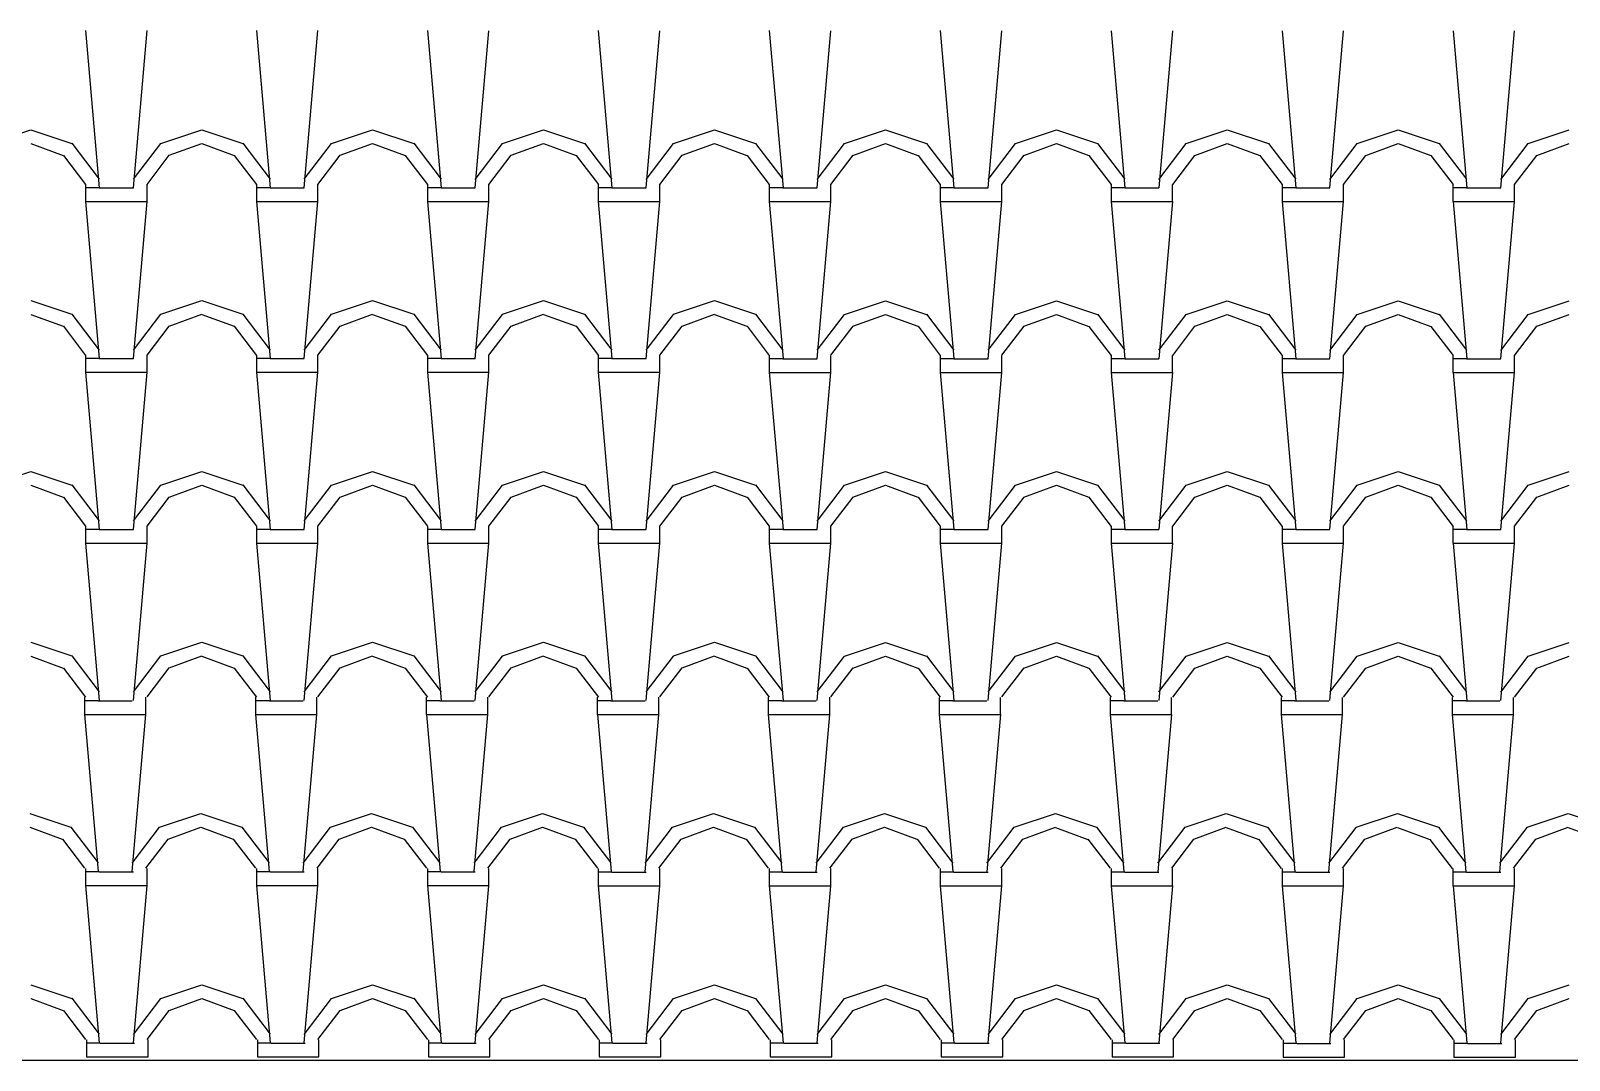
# Model space of a CAD drawing. Extents: x 32549 to 39694, y 7645 to 11950.
# Drawn here: x 33328.4 to 33463.4, y 11452.1 to 11542.5 of the extents above; entities that cross this region are included whole.
import ezdxf

# ---------------------------------------------------------------- set-up
doc = ezdxf.new("R2010")
doc.units = 0
doc.header["$LTSCALE"] = 80
doc.header["$MEASUREMENT"] = 0
doc.layers.add('ROOF', color=11, linetype='CONTINUOUS')
doc.layers.add('TEXT', color=3, linetype='CONTINUOUS')

msp = doc.modelspace()

# ---------------------------------------------------------------- linework, layer by layer
at = {"layer": 'ROOF'}
for p, q in [((33333.16, 11542.49), (33334.36, 11528.69)), ((33337.36, 11528.69), (33338.56, 11542.49)), ((33348.16, 11542.49), (33349.36, 11528.69)), ((33352.36, 11528.69), (33353.56, 11542.49)), ((33363.16, 11542.49), (33364.36, 11528.69)), ((33367.36, 11528.68), (33368.56, 11542.48)), ((33378.16, 11542.49), (33379.36, 11528.69)), ((33382.36, 11528.68), (33383.56, 11542.48)), ((33393.17, 11542.49), (33394.37, 11528.69)), ((33397.36, 11528.68), (33398.56, 11542.48)), ((33408.17, 11542.49), (33409.37, 11528.69)), ((33412.37, 11528.68), (33413.57, 11542.48)), ((33423.17, 11542.48), (33424.37, 11528.68)), ((33427.37, 11528.68), (33428.57, 11542.48)), ((33438.17, 11542.48), (33439.37, 11528.68)), ((33442.37, 11528.68), (33443.57, 11542.48)), ((33453.17, 11542.48), (33454.37, 11528.68)), ((33457.37, 11528.67), (33458.57, 11542.47)), ((33324.76, 11532.59), (33328.36, 11533.79)), ((33328.36, 11533.79), (33331.96, 11532.59)), ((33339.76, 11532.59), (33343.36, 11533.79)), ((33343.36, 11533.79), (33346.96, 11532.59)), ((33354.76, 11532.59), (33358.36, 11533.79)), ((33358.36, 11533.79), (33361.96, 11532.59)), ((33369.76, 11532.59), (33373.36, 11533.79)), ((33373.36, 11533.79), (33376.96, 11532.59)), ((33384.76, 11532.59), (33388.36, 11533.79)), ((33388.36, 11533.79), (33391.96, 11532.59)), ((33399.76, 11532.58), (33403.36, 11533.78)), ((33403.36, 11533.78), (33406.96, 11532.58)), ((33414.76, 11532.58), (33418.36, 11533.78)), ((33418.36, 11533.78), (33421.96, 11532.58)), ((33429.76, 11532.58), (33433.36, 11533.78)), ((33433.36, 11533.78), (33436.96, 11532.58)), ((33444.76, 11532.58), (33448.36, 11533.78)), ((33448.36, 11533.78), (33451.96, 11532.58)), ((33459.76, 11532.58), (33463.36, 11533.78)), ((33328.36, 11532.58), (33331.21, 11531.53)), ((33331.96, 11532.6), (33334.36, 11529.45)), ((33337.36, 11529.44), (33339.76, 11532.59)), ((33340.51, 11531.54), (33343.36, 11532.59)), ((33343.36, 11532.58), (33346.21, 11531.53)), ((33346.96, 11532.6), (33349.36, 11529.45)), ((33352.36, 11529.44), (33354.76, 11532.59)), ((33355.51, 11531.54), (33358.36, 11532.59)), ((33358.36, 11532.58), (33361.21, 11531.53)), ((33361.96, 11532.6), (33364.36, 11529.45)), ((33367.36, 11529.43), (33369.76, 11532.58)), ((33370.51, 11531.54), (33373.36, 11532.59)), ((33373.36, 11532.58), (33376.21, 11531.53)), ((33376.96, 11532.6), (33379.36, 11529.45)), ((33382.36, 11529.43), (33384.76, 11532.58)), ((33385.51, 11531.54), (33388.36, 11532.59)), ((33388.36, 11532.58), (33391.21, 11531.53)), ((33391.96, 11532.59), (33394.36, 11529.44)), ((33397.36, 11529.43), (33399.76, 11532.58)), ((33400.51, 11531.53), (33403.36, 11532.58)), ((33403.36, 11532.58), (33406.21, 11531.53)), ((33406.96, 11532.59), (33409.36, 11529.44)), ((33412.36, 11529.43), (33414.76, 11532.58)), ((33415.51, 11531.53), (33418.36, 11532.58)), ((33418.36, 11532.57), (33421.21, 11531.52)), ((33421.96, 11532.59), (33424.36, 11529.44)), ((33427.36, 11529.43), (33429.76, 11532.58)), ((33430.51, 11531.53), (33433.36, 11532.58)), ((33433.36, 11532.57), (33436.21, 11531.52)), ((33436.96, 11532.59), (33439.36, 11529.44)), ((33442.36, 11529.42), (33444.76, 11532.57)), ((33445.51, 11531.53), (33448.36, 11532.58)), ((33448.36, 11532.57), (33451.21, 11531.52)), ((33451.96, 11532.59), (33454.36, 11529.44)), ((33457.36, 11529.42), (33459.76, 11532.57)), ((33460.51, 11531.53), (33463.36, 11532.58)), ((33331.22, 11531.53), (33333.17, 11528.98)), ((33338.56, 11528.99), (33340.51, 11531.54)), ((33346.22, 11531.53), (33348.17, 11528.98)), ((33353.56, 11528.99), (33355.51, 11531.54)), ((33361.22, 11531.53), (33363.17, 11528.98)), ((33368.56, 11528.99), (33370.51, 11531.54)), ((33376.22, 11531.53), (33378.17, 11528.98)), ((33383.56, 11528.99), (33385.51, 11531.54)), ((33391.22, 11531.53), (33393.17, 11528.98)), ((33398.57, 11528.99), (33400.52, 11531.54)), ((33406.22, 11531.53), (33408.17, 11528.98)), ((33413.57, 11528.99), (33415.52, 11531.54)), ((33421.22, 11531.52), (33423.17, 11528.97)), ((33428.57, 11528.98), (33430.52, 11531.53)), ((33436.22, 11531.52), (33438.17, 11528.97)), ((33443.57, 11528.98), (33445.52, 11531.53)), ((33451.22, 11531.52), (33453.17, 11528.97)), ((33458.57, 11528.98), (33460.52, 11531.53)), ((33333.16, 11528.99), (33333.16, 11527.49)), ((33334.36, 11528.69), (33333.16, 11528.69)), ((33334.36, 11528.69), (33337.36, 11528.69)), ((33338.56, 11527.49), (33338.56, 11528.99)), ((33348.16, 11528.99), (33348.16, 11527.49)), ((33349.36, 11528.69), (33348.16, 11528.69)), ((33349.36, 11528.69), (33352.36, 11528.69)), ((33353.56, 11527.49), (33353.56, 11528.99)), ((33363.16, 11528.99), (33363.16, 11527.49)), ((33364.36, 11528.69), (33363.16, 11528.69)), ((33364.36, 11528.69), (33367.36, 11528.69)), ((33368.56, 11527.49), (33368.56, 11528.99)), ((33378.16, 11528.99), (33378.16, 11527.49)), ((33379.36, 11528.69), (33378.16, 11528.69)), ((33379.36, 11528.69), (33382.36, 11528.69)), ((33383.56, 11527.49), (33383.56, 11528.99)), ((33393.16, 11528.98), (33393.16, 11527.48)), ((33394.36, 11528.68), (33393.16, 11528.68)), ((33394.36, 11528.68), (33397.36, 11528.68)), ((33398.56, 11527.48), (33398.56, 11528.98)), ((33408.16, 11528.98), (33408.16, 11527.48)), ((33409.36, 11528.68), (33408.16, 11528.68)), ((33409.36, 11528.68), (33412.36, 11528.68)), ((33413.56, 11527.48), (33413.56, 11528.98)), ((33423.16, 11528.98), (33423.16, 11527.48)), ((33424.36, 11528.68), (33423.16, 11528.68)), ((33424.36, 11528.68), (33427.36, 11528.68)), ((33428.56, 11527.48), (33428.56, 11528.98)), ((33438.16, 11528.98), (33438.16, 11527.48)), ((33439.36, 11528.68), (33438.16, 11528.68)), ((33439.36, 11528.68), (33442.36, 11528.68)), ((33443.56, 11527.48), (33443.56, 11528.98)), ((33453.16, 11528.98), (33453.16, 11527.48)), ((33454.36, 11528.68), (33453.16, 11528.68)), ((33454.36, 11528.68), (33457.36, 11528.68)), ((33458.56, 11527.48), (33458.56, 11528.98)), ((33333.16, 11527.49), (33334.36, 11527.49)), ((33333.16, 11527.49), (33334.36, 11513.69)), ((33334.36, 11527.49), (33338.56, 11527.49)), ((33337.36, 11513.69), (33338.56, 11527.49)), ((33348.16, 11527.49), (33349.36, 11527.49)), ((33348.16, 11527.49), (33349.36, 11513.69)), ((33349.36, 11527.49), (33353.56, 11527.49)), ((33352.36, 11513.69), (33353.56, 11527.49)), ((33363.16, 11527.49), (33364.36, 11527.49)), ((33363.16, 11527.49), (33364.36, 11513.69)), ((33364.36, 11527.49), (33368.56, 11527.49)), ((33367.36, 11513.68), (33368.56, 11527.48)), ((33378.16, 11527.49), (33379.36, 11513.69)), ((33378.16, 11527.49), (33379.36, 11527.49)), ((33379.36, 11527.49), (33383.56, 11527.49)), ((33382.36, 11513.68), (33383.56, 11527.48)), ((33393.16, 11527.48), (33394.36, 11527.48)), ((33393.17, 11527.49), (33394.37, 11513.69)), ((33394.36, 11527.48), (33398.56, 11527.48)), ((33397.36, 11513.68), (33398.56, 11527.48)), ((33408.16, 11527.48), (33409.36, 11527.48)), ((33408.17, 11527.49), (33409.37, 11513.69)), ((33409.36, 11527.48), (33413.56, 11527.48)), ((33412.37, 11513.68), (33413.57, 11527.48)), ((33423.16, 11527.48), (33424.36, 11527.48)), ((33423.17, 11527.48), (33424.37, 11513.68)), ((33424.36, 11527.48), (33428.56, 11527.48)), ((33427.37, 11513.68), (33428.57, 11527.48)), ((33438.16, 11527.48), (33439.36, 11527.48)), ((33438.17, 11527.48), (33439.37, 11513.68)), ((33439.36, 11527.48), (33443.56, 11527.48)), ((33442.37, 11513.68), (33443.57, 11527.48)), ((33453.16, 11527.48), (33454.36, 11527.48)), ((33453.17, 11527.48), (33454.37, 11513.68)), ((33454.36, 11527.48), (33458.56, 11527.48)), ((33457.37, 11513.67), (33458.57, 11527.47)), ((33328.36, 11518.79), (33331.96, 11517.59)), ((33339.76, 11517.59), (33343.36, 11518.79)), ((33343.36, 11518.79), (33346.96, 11517.59)), ((33354.76, 11517.59), (33358.36, 11518.79)), ((33358.36, 11518.79), (33361.96, 11517.59)), ((33369.76, 11517.59), (33373.36, 11518.79)), ((33373.36, 11518.79), (33376.96, 11517.59)), ((33384.76, 11517.59), (33388.36, 11518.79)), ((33388.36, 11518.79), (33391.96, 11517.59)), ((33399.76, 11517.58), (33403.36, 11518.78)), ((33403.36, 11518.78), (33406.96, 11517.58)), ((33414.76, 11517.58), (33418.36, 11518.78)), ((33418.36, 11518.78), (33421.96, 11517.58)), ((33429.76, 11517.58), (33433.36, 11518.78)), ((33433.36, 11518.78), (33436.96, 11517.58)), ((33444.76, 11517.58), (33448.36, 11518.78)), ((33448.36, 11518.78), (33451.96, 11517.58)), ((33459.76, 11517.58), (33463.36, 11518.78)), ((33328.36, 11517.58), (33331.21, 11516.53)), ((33331.96, 11517.6), (33334.36, 11514.45)), ((33337.36, 11514.44), (33339.76, 11517.59)), ((33340.51, 11516.54), (33343.36, 11517.59)), ((33343.36, 11517.58), (33346.21, 11516.53)), ((33346.96, 11517.6), (33349.36, 11514.45)), ((33352.36, 11514.44), (33354.76, 11517.59)), ((33355.51, 11516.54), (33358.36, 11517.59)), ((33358.36, 11517.58), (33361.21, 11516.53)), ((33361.96, 11517.6), (33364.36, 11514.45)), ((33367.36, 11514.43), (33369.76, 11517.58)), ((33370.51, 11516.54), (33373.36, 11517.59)), ((33373.36, 11517.58), (33376.21, 11516.53)), ((33376.96, 11517.6), (33379.36, 11514.45)), ((33382.36, 11514.43), (33384.76, 11517.58)), ((33385.51, 11516.54), (33388.36, 11517.59)), ((33388.36, 11517.58), (33391.21, 11516.53)), ((33391.96, 11517.59), (33394.36, 11514.44)), ((33397.36, 11514.43), (33399.76, 11517.58)), ((33400.51, 11516.53), (33403.36, 11517.58)), ((33403.36, 11517.58), (33406.21, 11516.53)), ((33406.96, 11517.59), (33409.36, 11514.44)), ((33412.36, 11514.43), (33414.76, 11517.58)), ((33415.51, 11516.53), (33418.36, 11517.58)), ((33418.36, 11517.57), (33421.21, 11516.52)), ((33421.96, 11517.59), (33424.36, 11514.44)), ((33427.36, 11514.43), (33429.76, 11517.58)), ((33430.51, 11516.53), (33433.36, 11517.58)), ((33433.36, 11517.57), (33436.21, 11516.52)), ((33436.96, 11517.59), (33439.36, 11514.44)), ((33442.36, 11514.42), (33444.76, 11517.57)), ((33445.51, 11516.53), (33448.36, 11517.58)), ((33448.36, 11517.57), (33451.21, 11516.52)), ((33451.96, 11517.59), (33454.36, 11514.44)), ((33457.36, 11514.42), (33459.76, 11517.57)), ((33460.51, 11516.53), (33463.36, 11517.58)), ((33331.22, 11516.53), (33333.17, 11513.98)), ((33338.56, 11513.99), (33340.51, 11516.54)), ((33346.22, 11516.53), (33348.17, 11513.98)), ((33353.56, 11513.99), (33355.51, 11516.54)), ((33361.22, 11516.53), (33363.17, 11513.98)), ((33368.56, 11513.99), (33370.51, 11516.54)), ((33376.22, 11516.53), (33378.17, 11513.98)), ((33383.56, 11513.99), (33385.51, 11516.54)), ((33391.22, 11516.53), (33393.17, 11513.98)), ((33398.57, 11513.99), (33400.52, 11516.54)), ((33406.22, 11516.53), (33408.17, 11513.98)), ((33413.57, 11513.99), (33415.52, 11516.54)), ((33421.22, 11516.52), (33423.17, 11513.97)), ((33428.57, 11513.98), (33430.52, 11516.53)), ((33436.22, 11516.52), (33438.17, 11513.97)), ((33443.57, 11513.98), (33445.52, 11516.53)), ((33451.22, 11516.52), (33453.17, 11513.97)), ((33458.57, 11513.98), (33460.52, 11516.53)), ((33333.16, 11513.99), (33333.16, 11512.49)), ((33334.36, 11513.69), (33333.16, 11513.69)), ((33334.36, 11513.69), (33337.36, 11513.69)), ((33338.56, 11512.49), (33338.56, 11513.99)), ((33348.16, 11513.99), (33348.16, 11512.49)), ((33349.36, 11513.69), (33348.16, 11513.69)), ((33349.36, 11513.69), (33352.36, 11513.69)), ((33353.56, 11512.49), (33353.56, 11513.99)), ((33363.16, 11513.99), (33363.16, 11512.49)), ((33364.36, 11513.69), (33363.16, 11513.69)), ((33364.36, 11513.69), (33367.36, 11513.69)), ((33368.56, 11512.49), (33368.56, 11513.99)), ((33378.16, 11513.99), (33378.16, 11512.49)), ((33379.36, 11513.69), (33378.16, 11513.69)), ((33379.36, 11513.69), (33382.36, 11513.69)), ((33383.56, 11512.49), (33383.56, 11513.99)), ((33393.16, 11513.98), (33393.16, 11512.48)), ((33394.36, 11513.68), (33393.16, 11513.68)), ((33394.36, 11513.68), (33397.36, 11513.68)), ((33398.56, 11512.48), (33398.56, 11513.98)), ((33408.16, 11513.98), (33408.16, 11512.48)), ((33409.36, 11513.68), (33408.16, 11513.68)), ((33409.36, 11513.68), (33412.36, 11513.68)), ((33413.56, 11512.48), (33413.56, 11513.98)), ((33423.16, 11513.98), (33423.16, 11512.48)), ((33424.36, 11513.68), (33423.16, 11513.68)), ((33424.36, 11513.68), (33427.36, 11513.68)), ((33428.56, 11512.48), (33428.56, 11513.98)), ((33438.16, 11513.98), (33438.16, 11512.48)), ((33439.36, 11513.68), (33438.16, 11513.68)), ((33439.36, 11513.68), (33442.36, 11513.68)), ((33443.56, 11512.48), (33443.56, 11513.98)), ((33453.16, 11513.98), (33453.16, 11512.48)), ((33454.36, 11513.68), (33453.16, 11513.68)), ((33454.36, 11513.68), (33457.36, 11513.68)), ((33458.56, 11512.48), (33458.56, 11513.98)), ((33333.16, 11512.49), (33334.36, 11512.49)), ((33333.16, 11512.49), (33334.36, 11498.69)), ((33334.36, 11512.49), (33338.56, 11512.49)), ((33337.36, 11498.69), (33338.56, 11512.49)), ((33348.16, 11512.49), (33349.36, 11512.49)), ((33348.16, 11512.49), (33349.36, 11498.69)), ((33349.36, 11512.49), (33353.56, 11512.49)), ((33352.36, 11498.69), (33353.56, 11512.49)), ((33363.16, 11512.49), (33364.36, 11512.49)), ((33363.16, 11512.49), (33364.36, 11498.69)), ((33364.36, 11512.49), (33368.56, 11512.49)), ((33367.36, 11498.69), (33368.56, 11512.49)), ((33378.16, 11512.49), (33379.36, 11498.69)), ((33378.16, 11512.49), (33379.36, 11512.49)), ((33379.36, 11512.49), (33383.56, 11512.49)), ((33382.36, 11498.68), (33383.56, 11512.48)), ((33393.16, 11512.48), (33394.36, 11512.48)), ((33393.17, 11512.49), (33394.37, 11498.69)), ((33394.36, 11512.48), (33398.56, 11512.48)), ((33397.36, 11498.68), (33398.56, 11512.48)), ((33408.16, 11512.48), (33409.36, 11512.48)), ((33408.17, 11512.49), (33409.37, 11498.69)), ((33409.36, 11512.48), (33413.56, 11512.48)), ((33412.37, 11498.68), (33413.57, 11512.48)), ((33423.16, 11512.48), (33424.36, 11512.48)), ((33423.17, 11512.48), (33424.37, 11498.68)), ((33424.36, 11512.48), (33428.56, 11512.48)), ((33427.37, 11498.68), (33428.57, 11512.48)), ((33438.16, 11512.48), (33439.36, 11512.48)), ((33438.17, 11512.48), (33439.37, 11498.68)), ((33439.36, 11512.48), (33443.56, 11512.48)), ((33442.37, 11498.68), (33443.57, 11512.48)), ((33453.16, 11512.48), (33454.36, 11512.48)), ((33453.17, 11512.48), (33454.37, 11498.68)), ((33454.36, 11512.48), (33458.56, 11512.48)), ((33457.37, 11498.67), (33458.57, 11512.47)), ((33324.76, 11502.59), (33328.36, 11503.79)), ((33328.36, 11503.79), (33331.96, 11502.59)), ((33339.76, 11502.59), (33343.36, 11503.79)), ((33343.36, 11503.79), (33346.96, 11502.59)), ((33354.76, 11502.59), (33358.36, 11503.79)), ((33358.36, 11503.79), (33361.96, 11502.59)), ((33369.76, 11502.59), (33373.36, 11503.79)), ((33373.36, 11503.79), (33376.96, 11502.59)), ((33384.76, 11502.59), (33388.36, 11503.79)), ((33388.36, 11503.79), (33391.96, 11502.59)), ((33399.76, 11502.58), (33403.36, 11503.78)), ((33403.36, 11503.78), (33406.96, 11502.58)), ((33414.76, 11502.58), (33418.36, 11503.78)), ((33418.36, 11503.78), (33421.96, 11502.58)), ((33328.36, 11502.58), (33331.21, 11501.53)), ((33331.96, 11502.6), (33334.36, 11499.45)), ((33337.36, 11499.44), (33339.76, 11502.59)), ((33340.51, 11501.54), (33343.36, 11502.59)), ((33343.36, 11502.58), (33346.21, 11501.53)), ((33346.96, 11502.6), (33349.36, 11499.45)), ((33352.36, 11499.44), (33354.76, 11502.59)), ((33355.51, 11501.54), (33358.36, 11502.59)), ((33358.36, 11502.58), (33361.21, 11501.53)), ((33361.96, 11502.6), (33364.36, 11499.45)), ((33367.36, 11499.43), (33369.76, 11502.58)), ((33370.51, 11501.54), (33373.36, 11502.59)), ((33373.36, 11502.58), (33376.21, 11501.53)), ((33376.96, 11502.6), (33379.36, 11499.45)), ((33382.36, 11499.43), (33384.76, 11502.58)), ((33385.51, 11501.54), (33388.36, 11502.59)), ((33388.36, 11502.58), (33391.21, 11501.53)), ((33391.96, 11502.6), (33394.36, 11499.45)), ((33397.36, 11499.43), (33399.76, 11502.58)), ((33400.51, 11501.53), (33403.36, 11502.58)), ((33403.36, 11502.58), (33406.21, 11501.53)), ((33406.96, 11502.59), (33409.36, 11499.44)), ((33412.36, 11499.43), (33414.76, 11502.58)), ((33415.51, 11501.53), (33418.36, 11502.58)), ((33418.36, 11502.57), (33421.21, 11501.52)), ((33421.96, 11502.59), (33424.36, 11499.44)), ((33427.36, 11499.43), (33429.76, 11502.58)), ((33429.76, 11502.58), (33433.36, 11503.78)), ((33430.51, 11501.53), (33433.36, 11502.58)), ((33433.36, 11503.78), (33436.96, 11502.58)), ((33433.36, 11502.57), (33436.21, 11501.52)), ((33436.96, 11502.59), (33439.36, 11499.44)), ((33442.36, 11499.42), (33444.76, 11502.57)), ((33444.76, 11502.58), (33448.36, 11503.78)), ((33445.51, 11501.53), (33448.36, 11502.58)), ((33448.36, 11503.78), (33451.96, 11502.58)), ((33448.36, 11502.57), (33451.21, 11501.52)), ((33451.96, 11502.59), (33454.36, 11499.44)), ((33457.36, 11499.42), (33459.76, 11502.57)), ((33459.76, 11502.58), (33463.36, 11503.78)), ((33460.51, 11501.53), (33463.36, 11502.58)), ((33331.22, 11501.53), (33333.17, 11498.98)), ((33338.56, 11498.99), (33340.51, 11501.54)), ((33346.22, 11501.53), (33348.17, 11498.98)), ((33353.56, 11498.99), (33355.51, 11501.54)), ((33361.22, 11501.53), (33363.17, 11498.98)), ((33368.56, 11498.99), (33370.51, 11501.54)), ((33376.22, 11501.53), (33378.17, 11498.98)), ((33383.56, 11498.99), (33385.51, 11501.54)), ((33391.22, 11501.53), (33393.17, 11498.98)), ((33398.57, 11498.99), (33400.52, 11501.54)), ((33406.22, 11501.53), (33408.17, 11498.98)), ((33413.57, 11498.99), (33415.52, 11501.54)), ((33421.22, 11501.52), (33423.17, 11498.97)), ((33428.57, 11498.98), (33430.52, 11501.53)), ((33436.22, 11501.52), (33438.17, 11498.97)), ((33443.57, 11498.98), (33445.52, 11501.53)), ((33451.22, 11501.52), (33453.17, 11498.97)), ((33458.57, 11498.98), (33460.52, 11501.53)), ((33333.16, 11498.99), (33333.16, 11497.49)), ((33334.36, 11498.69), (33333.16, 11498.69)), ((33334.36, 11498.69), (33337.36, 11498.69)), ((33338.56, 11497.49), (33338.56, 11498.99)), ((33348.16, 11498.99), (33348.16, 11497.49)), ((33349.36, 11498.69), (33348.16, 11498.69)), ((33349.36, 11498.69), (33352.36, 11498.69)), ((33353.56, 11497.49), (33353.56, 11498.99)), ((33363.16, 11498.99), (33363.16, 11497.49)), ((33364.36, 11498.69), (33363.16, 11498.69)), ((33364.36, 11498.69), (33367.36, 11498.69)), ((33368.56, 11497.49), (33368.56, 11498.99)), ((33378.16, 11498.99), (33378.16, 11497.49)), ((33379.36, 11498.69), (33378.16, 11498.69)), ((33379.36, 11498.69), (33382.36, 11498.69)), ((33383.56, 11497.49), (33383.56, 11498.99)), ((33393.16, 11498.98), (33393.16, 11497.48)), ((33394.36, 11498.68), (33393.16, 11498.68)), ((33394.36, 11498.68), (33397.36, 11498.68)), ((33398.56, 11497.48), (33398.56, 11498.98)), ((33408.16, 11498.98), (33408.16, 11497.48)), ((33409.36, 11498.68), (33408.16, 11498.68)), ((33409.36, 11498.68), (33412.36, 11498.68)), ((33413.56, 11497.48), (33413.56, 11498.98)), ((33423.16, 11498.98), (33423.16, 11497.48)), ((33424.36, 11498.68), (33423.16, 11498.68)), ((33424.36, 11498.68), (33427.36, 11498.68)), ((33428.56, 11497.48), (33428.56, 11498.98)), ((33438.16, 11498.98), (33438.16, 11497.48)), ((33439.36, 11498.68), (33438.16, 11498.68)), ((33439.36, 11498.68), (33442.36, 11498.68)), ((33443.56, 11497.48), (33443.56, 11498.98)), ((33453.16, 11498.98), (33453.16, 11497.48)), ((33454.36, 11498.68), (33453.16, 11498.68)), ((33454.36, 11498.68), (33457.36, 11498.68)), ((33458.56, 11497.48), (33458.56, 11498.98)), ((33333.16, 11497.49), (33334.36, 11483.69)), ((33333.16, 11497.49), (33334.36, 11497.49)), ((33334.36, 11497.49), (33338.56, 11497.49)), ((33337.36, 11483.69), (33338.56, 11497.49)), ((33348.16, 11497.49), (33349.36, 11483.69)), ((33348.16, 11497.49), (33349.36, 11497.49)), ((33349.36, 11497.49), (33353.56, 11497.49)), ((33352.36, 11483.69), (33353.56, 11497.49)), ((33363.16, 11497.49), (33364.36, 11483.69)), ((33363.16, 11497.49), (33364.36, 11497.49)), ((33364.36, 11497.49), (33368.56, 11497.49)), ((33367.36, 11483.69), (33368.56, 11497.49)), ((33378.16, 11497.49), (33379.36, 11497.49)), ((33378.16, 11497.49), (33379.36, 11483.69)), ((33379.36, 11497.49), (33383.56, 11497.49)), ((33382.36, 11483.68), (33383.56, 11497.48)), ((33393.16, 11497.48), (33394.36, 11497.48)), ((33393.17, 11497.49), (33394.37, 11483.69)), ((33394.36, 11497.48), (33398.56, 11497.48)), ((33397.36, 11483.68), (33398.56, 11497.48)), ((33408.16, 11497.48), (33409.36, 11497.48)), ((33408.17, 11497.49), (33409.37, 11483.69)), ((33409.36, 11497.48), (33413.56, 11497.48)), ((33412.37, 11483.68), (33413.57, 11497.48)), ((33423.16, 11497.48), (33424.36, 11497.48)), ((33423.17, 11497.48), (33424.37, 11483.68)), ((33424.36, 11497.48), (33428.56, 11497.48)), ((33427.37, 11483.68), (33428.57, 11497.48)), ((33438.16, 11497.48), (33439.36, 11497.48)), ((33438.17, 11497.48), (33439.37, 11483.68)), ((33439.36, 11497.48), (33443.56, 11497.48)), ((33442.37, 11483.68), (33443.57, 11497.48)), ((33453.16, 11497.48), (33454.36, 11497.48)), ((33453.17, 11497.48), (33454.37, 11483.68)), ((33454.36, 11497.48), (33458.56, 11497.48)), ((33457.37, 11483.67), (33458.57, 11497.47)), ((33328.36, 11488.79), (33331.96, 11487.59)), ((33328.36, 11487.58), (33331.21, 11486.53)), ((33331.96, 11487.6), (33334.36, 11484.45)), ((33337.36, 11484.44), (33339.76, 11487.59)), ((33339.76, 11487.59), (33343.36, 11488.79)), ((33340.51, 11486.54), (33343.36, 11487.59)), ((33343.36, 11488.79), (33346.96, 11487.59)), ((33343.36, 11487.58), (33346.21, 11486.53)), ((33346.96, 11487.6), (33349.36, 11484.45)), ((33352.36, 11484.44), (33354.76, 11487.59)), ((33354.76, 11487.59), (33358.36, 11488.79)), ((33355.51, 11486.54), (33358.36, 11487.59)), ((33358.36, 11488.79), (33361.96, 11487.59)), ((33358.36, 11487.58), (33361.21, 11486.53)), ((33361.96, 11487.6), (33364.36, 11484.45)), ((33367.36, 11484.43), (33369.76, 11487.58)), ((33369.76, 11487.59), (33373.36, 11488.79)), ((33370.51, 11486.54), (33373.36, 11487.59)), ((33373.36, 11488.79), (33376.96, 11487.59)), ((33376.96, 11487.6), (33379.36, 11484.45)), ((33382.36, 11484.43), (33384.76, 11487.58)), ((33384.76, 11487.59), (33388.36, 11488.79)), ((33385.51, 11486.54), (33388.36, 11487.59)), ((33388.36, 11488.79), (33391.96, 11487.59)), ((33391.96, 11487.6), (33394.36, 11484.45)), ((33399.76, 11487.58), (33403.36, 11488.78)), ((33400.51, 11486.53), (33403.36, 11487.58)), ((33403.36, 11488.78), (33406.96, 11487.58)), ((33406.96, 11487.59), (33409.36, 11484.44)), ((33414.76, 11487.58), (33418.36, 11488.78)), ((33415.51, 11486.53), (33418.36, 11487.58)), ((33418.36, 11488.78), (33421.96, 11487.58)), ((33421.96, 11487.59), (33424.36, 11484.44)), ((33429.76, 11487.58), (33433.36, 11488.78)), ((33433.36, 11488.78), (33436.96, 11487.58)), ((33436.96, 11487.59), (33439.36, 11484.44)), ((33444.76, 11487.58), (33448.36, 11488.78)), ((33448.36, 11488.78), (33451.96, 11487.58)), ((33451.96, 11487.59), (33454.36, 11484.44)), ((33459.76, 11487.58), (33463.36, 11488.78)), ((33331.22, 11486.53), (33333.17, 11483.98)), ((33338.56, 11483.99), (33340.51, 11486.54)), ((33346.22, 11486.53), (33348.17, 11483.98)), ((33353.56, 11483.99), (33355.51, 11486.54)), ((33361.22, 11486.53), (33363.17, 11483.98)), ((33368.56, 11483.99), (33370.51, 11486.54)), ((33373.36, 11487.58), (33376.21, 11486.53)), ((33376.22, 11486.53), (33378.17, 11483.98)), ((33383.56, 11483.99), (33385.51, 11486.54)), ((33388.36, 11487.58), (33391.21, 11486.53)), ((33391.22, 11486.53), (33393.17, 11483.98)), ((33397.36, 11484.43), (33399.76, 11487.58)), ((33398.57, 11483.99), (33400.52, 11486.54)), ((33403.36, 11487.58), (33406.21, 11486.53)), ((33406.22, 11486.53), (33408.17, 11483.98)), ((33412.36, 11484.43), (33414.76, 11487.58)), ((33413.57, 11483.99), (33415.52, 11486.54)), ((33418.36, 11487.57), (33421.21, 11486.52)), ((33421.22, 11486.52), (33423.17, 11483.97)), ((33427.36, 11484.43), (33429.76, 11487.58)), ((33428.57, 11483.98), (33430.52, 11486.53)), ((33430.51, 11486.53), (33433.36, 11487.58)), ((33433.36, 11487.57), (33436.21, 11486.52)), ((33436.22, 11486.52), (33438.17, 11483.97)), ((33442.36, 11484.42), (33444.76, 11487.57)), ((33443.57, 11483.98), (33445.52, 11486.53)), ((33445.51, 11486.53), (33448.36, 11487.58)), ((33448.36, 11487.57), (33451.21, 11486.52)), ((33451.22, 11486.52), (33453.17, 11483.97)), ((33457.36, 11484.42), (33459.76, 11487.57)), ((33458.57, 11483.98), (33460.52, 11486.53)), ((33460.51, 11486.53), (33463.36, 11487.58)), ((33333.07, 11483.96), (33333.07, 11482.46)), ((33334.27, 11483.66), (33333.07, 11483.66)), ((33334.27, 11483.66), (33337.27, 11483.66)), ((33338.47, 11482.46), (33338.47, 11483.96)), ((33348.07, 11483.96), (33348.07, 11482.46)), ((33349.27, 11483.66), (33348.07, 11483.66)), ((33349.27, 11483.66), (33352.27, 11483.66)), ((33353.47, 11482.46), (33353.47, 11483.96)), ((33363.07, 11483.96), (33363.07, 11482.46)), ((33364.27, 11483.66), (33363.07, 11483.66)), ((33364.27, 11483.66), (33367.27, 11483.66)), ((33368.47, 11482.46), (33368.47, 11483.96)), ((33378.07, 11483.96), (33378.07, 11482.46)), ((33379.27, 11483.66), (33378.07, 11483.66)), ((33379.27, 11483.66), (33382.27, 11483.66)), ((33383.47, 11482.46), (33383.47, 11483.96)), ((33393.07, 11483.96), (33393.07, 11482.46)), ((33394.27, 11483.66), (33393.07, 11483.66)), ((33394.27, 11483.66), (33397.27, 11483.66)), ((33398.47, 11482.46), (33398.47, 11483.96)), ((33408.07, 11483.95), (33408.07, 11482.45)), ((33409.27, 11483.65), (33408.07, 11483.65)), ((33409.27, 11483.65), (33412.27, 11483.65)), ((33413.47, 11482.45), (33413.47, 11483.95)), ((33423.07, 11483.95), (33423.07, 11482.45)), ((33424.27, 11483.65), (33423.07, 11483.65)), ((33424.27, 11483.65), (33427.27, 11483.65)), ((33428.47, 11482.45), (33428.47, 11483.95)), ((33438.08, 11483.95), (33438.08, 11482.45)), ((33439.28, 11483.65), (33438.08, 11483.65)), ((33439.28, 11483.65), (33442.28, 11483.65)), ((33443.48, 11482.45), (33443.48, 11483.95)), ((33453.08, 11483.95), (33453.08, 11482.45)), ((33454.28, 11483.65), (33453.08, 11483.65)), ((33454.28, 11483.65), (33457.28, 11483.65)), ((33458.48, 11482.45), (33458.48, 11483.95)), ((33333.07, 11482.46), (33334.27, 11482.46)), ((33333.07, 11482.46), (33334.27, 11468.66)), ((33334.27, 11482.46), (33338.47, 11482.46)), ((33337.27, 11468.66), (33338.47, 11482.46)), ((33348.07, 11482.46), (33349.27, 11482.46)), ((33348.07, 11482.46), (33349.27, 11468.66)), ((33349.27, 11482.46), (33353.47, 11482.46)), ((33352.27, 11468.66), (33353.47, 11482.46)), ((33363.07, 11482.46), (33364.27, 11482.46)), ((33363.08, 11482.46), (33364.28, 11468.66)), ((33364.27, 11482.46), (33368.47, 11482.46)), ((33367.27, 11468.66), (33368.47, 11482.46)), ((33378.07, 11482.46), (33379.27, 11482.46)), ((33378.08, 11482.46), (33379.28, 11468.66)), ((33379.27, 11482.46), (33383.47, 11482.46)), ((33382.28, 11468.65), (33383.48, 11482.45)), ((33393.07, 11482.46), (33394.27, 11482.46)), ((33393.08, 11482.46), (33394.28, 11468.66)), ((33394.27, 11482.46), (33398.47, 11482.46)), ((33397.28, 11468.65), (33398.48, 11482.45)), ((33408.07, 11482.45), (33409.27, 11482.45)), ((33408.08, 11482.46), (33409.28, 11468.66)), ((33409.27, 11482.45), (33413.47, 11482.45)), ((33412.28, 11468.65), (33413.48, 11482.45)), ((33423.07, 11482.45), (33424.27, 11482.45)), ((33423.08, 11482.46), (33424.28, 11468.66)), ((33424.27, 11482.45), (33428.47, 11482.45)), ((33427.28, 11468.65), (33428.48, 11482.45)), ((33438.08, 11482.45), (33439.28, 11468.65)), ((33438.08, 11482.45), (33439.28, 11482.45)), ((33439.28, 11482.45), (33443.48, 11482.45)), ((33442.28, 11468.65), (33443.48, 11482.45)), ((33453.08, 11482.45), (33454.28, 11468.65)), ((33453.08, 11482.45), (33454.28, 11482.45)), ((33454.28, 11482.45), (33458.48, 11482.45)), ((33457.28, 11468.64), (33458.48, 11482.44)), ((33328.27, 11473.76), (33331.87, 11472.56)), ((33339.67, 11472.56), (33343.27, 11473.76)), ((33343.27, 11473.76), (33346.87, 11472.56)), ((33354.67, 11472.56), (33358.27, 11473.76)), ((33358.27, 11473.76), (33361.87, 11472.56)), ((33369.67, 11472.56), (33373.27, 11473.76)), ((33373.27, 11473.76), (33376.87, 11472.56)), ((33384.67, 11472.56), (33388.27, 11473.76)), ((33388.27, 11473.76), (33391.87, 11472.56)), ((33399.67, 11472.55), (33403.27, 11473.75)), ((33403.27, 11473.75), (33406.87, 11472.55)), ((33414.67, 11472.55), (33418.27, 11473.75)), ((33418.27, 11473.75), (33421.87, 11472.55)), ((33429.67, 11472.55), (33433.27, 11473.75)), ((33433.27, 11473.75), (33436.87, 11472.55)), ((33444.68, 11472.55), (33448.28, 11473.75)), ((33448.28, 11473.75), (33451.88, 11472.55)), ((33459.68, 11472.55), (33463.28, 11473.75)), ((33463.28, 11473.75), (33466.88, 11472.55)), ((33328.27, 11472.55), (33331.12, 11471.5)), ((33331.13, 11471.5), (33333.08, 11468.95)), ((33331.87, 11472.57), (33334.27, 11469.42)), ((33337.27, 11469.41), (33339.67, 11472.56)), ((33338.47, 11468.96), (33340.42, 11471.51)), ((33340.42, 11471.51), (33343.27, 11472.56)), ((33343.27, 11472.55), (33346.12, 11471.5)), ((33346.13, 11471.5), (33348.08, 11468.95)), ((33346.87, 11472.57), (33349.27, 11469.42)), ((33352.27, 11469.41), (33354.67, 11472.56)), ((33353.48, 11468.96), (33355.43, 11471.51)), ((33355.42, 11471.51), (33358.27, 11472.56)), ((33358.27, 11472.55), (33361.12, 11471.5)), ((33361.13, 11471.5), (33363.08, 11468.95)), ((33361.87, 11472.57), (33364.27, 11469.42)), ((33367.27, 11469.4), (33369.67, 11472.55)), ((33368.48, 11468.96), (33370.43, 11471.51)), ((33370.42, 11471.51), (33373.27, 11472.56)), ((33373.27, 11472.55), (33376.12, 11471.5)), ((33376.13, 11471.5), (33378.08, 11468.95)), ((33376.87, 11472.57), (33379.27, 11469.42)), ((33382.27, 11469.4), (33384.67, 11472.55)), ((33383.48, 11468.96), (33385.43, 11471.51)), ((33385.42, 11471.51), (33388.27, 11472.56)), ((33388.27, 11472.55), (33391.12, 11471.5)), ((33391.13, 11471.5), (33393.08, 11468.95)), ((33391.87, 11472.57), (33394.27, 11469.42)), ((33397.27, 11469.4), (33399.67, 11472.55)), ((33398.48, 11468.96), (33400.43, 11471.51)), ((33400.42, 11471.51), (33403.27, 11472.56)), ((33403.27, 11472.55), (33406.12, 11471.5)), ((33406.13, 11471.5), (33408.08, 11468.95)), ((33406.87, 11472.56), (33409.27, 11469.41)), ((33412.27, 11469.4), (33414.67, 11472.55)), ((33413.48, 11468.96), (33415.43, 11471.51)), ((33415.42, 11471.5), (33418.27, 11472.55)), ((33418.27, 11472.54), (33421.12, 11471.49)), ((33421.13, 11471.5), (33423.08, 11468.95)), ((33421.87, 11472.56), (33424.27, 11469.41)), ((33427.27, 11469.4), (33429.67, 11472.55)), ((33428.48, 11468.95), (33430.43, 11471.5)), ((33430.42, 11471.5), (33433.27, 11472.55)), ((33433.27, 11472.54), (33436.12, 11471.49)), ((33436.13, 11471.49), (33438.08, 11468.94)), ((33436.88, 11472.56), (33439.28, 11469.41)), ((33442.27, 11469.39), (33444.67, 11472.54)), ((33443.48, 11468.95), (33445.43, 11471.5)), ((33445.42, 11471.5), (33448.27, 11472.55)), ((33448.28, 11472.54), (33451.13, 11471.49)), ((33451.13, 11471.49), (33453.08, 11468.94)), ((33451.88, 11472.56), (33454.28, 11469.41)), ((33457.28, 11469.39), (33459.68, 11472.54)), ((33458.48, 11468.95), (33460.43, 11471.5)), ((33460.43, 11471.5), (33463.28, 11472.55)), ((33463.28, 11472.54), (33466.13, 11471.49)), ((33333.16, 11468.93), (33333.16, 11467.43)), ((33338.56, 11467.43), (33338.56, 11468.93)), ((33348.16, 11468.93), (33348.16, 11467.43)), ((33353.56, 11467.43), (33353.56, 11468.93)), ((33363.16, 11468.93), (33363.16, 11467.43)), ((33368.56, 11467.43), (33368.56, 11468.93)), ((33378.16, 11468.92), (33378.16, 11467.42)), ((33383.56, 11467.42), (33383.56, 11468.92)), ((33393.16, 11468.92), (33393.16, 11467.42)), ((33398.56, 11467.42), (33398.56, 11468.92)), ((33408.16, 11468.92), (33408.16, 11467.42)), ((33413.56, 11467.42), (33413.56, 11468.92)), ((33423.16, 11468.92), (33423.16, 11467.42)), ((33428.56, 11467.42), (33428.56, 11468.92)), ((33438.16, 11468.92), (33438.16, 11467.42)), ((33443.56, 11467.42), (33443.56, 11468.92)), ((33453.16, 11468.92), (33453.16, 11467.42)), ((33458.56, 11467.42), (33458.56, 11468.92)), ((33334.36, 11468.63), (33333.16, 11468.63)), ((33333.16, 11467.43), (33334.36, 11467.43)), ((33333.16, 11467.43), (33334.36, 11453.63)), ((33334.36, 11468.63), (33337.36, 11468.63)), ((33334.36, 11467.43), (33338.56, 11467.43)), ((33337.36, 11453.63), (33338.56, 11467.43)), ((33349.36, 11468.63), (33348.16, 11468.63)), ((33348.16, 11467.43), (33349.36, 11467.43)), ((33348.16, 11467.43), (33349.36, 11453.63)), ((33349.36, 11468.63), (33352.36, 11468.63)), ((33349.36, 11467.43), (33353.56, 11467.43)), ((33352.36, 11453.63), (33353.56, 11467.43)), ((33364.36, 11468.63), (33363.16, 11468.63)), ((33363.16, 11467.43), (33364.36, 11467.43)), ((33363.16, 11467.43), (33364.36, 11453.63)), ((33364.36, 11468.63), (33367.36, 11468.63)), ((33364.36, 11467.43), (33368.56, 11467.43)), ((33367.36, 11453.62), (33368.56, 11467.42)), ((33379.36, 11468.62), (33378.16, 11468.62)), ((33378.16, 11467.43), (33379.36, 11453.63)), ((33378.16, 11467.42), (33379.36, 11467.42)), ((33379.36, 11468.62), (33382.36, 11468.62)), ((33379.36, 11467.42), (33383.56, 11467.42)), ((33382.36, 11453.62), (33383.56, 11467.42)), ((33394.36, 11468.62), (33393.16, 11468.62)), ((33393.16, 11467.42), (33394.36, 11467.42)), ((33393.17, 11467.43), (33394.37, 11453.63)), ((33394.36, 11468.62), (33397.36, 11468.62)), ((33394.36, 11467.42), (33398.56, 11467.42)), ((33397.36, 11453.62), (33398.56, 11467.42)), ((33409.36, 11468.62), (33408.16, 11468.62)), ((33408.16, 11467.42), (33409.36, 11467.42)), ((33408.17, 11467.42), (33409.37, 11453.62)), ((33409.36, 11468.62), (33412.36, 11468.62)), ((33409.36, 11467.42), (33413.56, 11467.42)), ((33412.37, 11453.62), (33413.57, 11467.42)), ((33424.36, 11468.62), (33423.16, 11468.62)), ((33423.16, 11467.42), (33424.36, 11467.42)), ((33423.17, 11467.42), (33424.37, 11453.62)), ((33424.36, 11468.62), (33427.36, 11468.62)), ((33424.36, 11467.42), (33428.56, 11467.42)), ((33427.37, 11453.62), (33428.57, 11467.42)), ((33439.36, 11468.62), (33438.16, 11468.62)), ((33438.16, 11467.42), (33439.36, 11467.42)), ((33438.17, 11467.42), (33439.37, 11453.62)), ((33439.36, 11468.62), (33442.36, 11468.62)), ((33439.36, 11467.42), (33443.56, 11467.42)), ((33442.37, 11453.61), (33443.57, 11467.41)), ((33454.36, 11468.62), (33453.16, 11468.62)), ((33453.16, 11467.42), (33454.36, 11467.42)), ((33453.17, 11467.42), (33454.37, 11453.62)), ((33454.36, 11468.62), (33457.36, 11468.62)), ((33454.36, 11467.42), (33458.56, 11467.42)), ((33457.37, 11453.61), (33458.57, 11467.41)), ((33328.36, 11458.73), (33331.96, 11457.53)), ((33339.76, 11457.53), (33343.36, 11458.73)), ((33343.36, 11458.73), (33346.96, 11457.53)), ((33354.76, 11457.53), (33358.36, 11458.73)), ((33358.36, 11458.73), (33361.96, 11457.53)), ((33369.76, 11457.53), (33373.36, 11458.73)), ((33373.36, 11458.73), (33376.96, 11457.53)), ((33384.76, 11457.52), (33388.36, 11458.72)), ((33388.36, 11458.72), (33391.96, 11457.52)), ((33399.76, 11457.52), (33403.36, 11458.72)), ((33403.36, 11458.72), (33406.96, 11457.52)), ((33414.76, 11457.52), (33418.36, 11458.72)), ((33418.36, 11458.72), (33421.96, 11457.52)), ((33429.76, 11457.52), (33433.36, 11458.72)), ((33433.36, 11458.72), (33436.96, 11457.52)), ((33444.76, 11457.52), (33448.36, 11458.72)), ((33448.36, 11458.72), (33451.96, 11457.52)), ((33459.76, 11457.51), (33463.36, 11458.71)), ((33328.36, 11457.52), (33331.21, 11456.47)), ((33331.96, 11457.54), (33334.36, 11454.39)), ((33337.36, 11454.37), (33339.76, 11457.52)), ((33340.51, 11456.48), (33343.36, 11457.53)), ((33343.36, 11457.52), (33346.21, 11456.47)), ((33346.96, 11457.54), (33349.36, 11454.39)), ((33352.36, 11454.37), (33354.76, 11457.52)), ((33355.51, 11456.48), (33358.36, 11457.53)), ((33358.36, 11457.52), (33361.21, 11456.47)), ((33361.96, 11457.54), (33364.36, 11454.39)), ((33367.36, 11454.37), (33369.76, 11457.52)), ((33370.51, 11456.48), (33373.36, 11457.53)), ((33373.36, 11457.52), (33376.21, 11456.47)), ((33376.96, 11457.54), (33379.36, 11454.39)), ((33382.36, 11454.37), (33384.76, 11457.52)), ((33385.51, 11456.47), (33388.36, 11457.52)), ((33388.36, 11457.52), (33391.21, 11456.47)), ((33391.96, 11457.53), (33394.36, 11454.38)), ((33397.36, 11454.37), (33399.76, 11457.52)), ((33400.51, 11456.47), (33403.36, 11457.52)), ((33403.36, 11457.51), (33406.21, 11456.46)), ((33406.96, 11457.53), (33409.36, 11454.38)), ((33412.36, 11454.37), (33414.76, 11457.52)), ((33415.51, 11456.47), (33418.36, 11457.52)), ((33418.36, 11457.51), (33421.21, 11456.46)), ((33421.96, 11457.53), (33424.36, 11454.38)), ((33427.36, 11454.36), (33429.76, 11457.51)), ((33430.51, 11456.47), (33433.36, 11457.52)), ((33433.36, 11457.51), (33436.21, 11456.46)), ((33436.96, 11457.53), (33439.36, 11454.38)), ((33442.36, 11454.36), (33444.76, 11457.51)), ((33445.51, 11456.47), (33448.36, 11457.52)), ((33448.36, 11457.51), (33451.21, 11456.46)), ((33451.96, 11457.53), (33454.36, 11454.38)), ((33457.36, 11454.36), (33459.76, 11457.51)), ((33460.51, 11456.47), (33463.36, 11457.52)), ((33331.22, 11456.47), (33333.17, 11453.92)), ((33338.56, 11453.93), (33340.51, 11456.48)), ((33346.22, 11456.47), (33348.17, 11453.92)), ((33353.56, 11453.93), (33355.51, 11456.48)), ((33361.22, 11456.47), (33363.17, 11453.92)), ((33368.56, 11453.93), (33370.51, 11456.48)), ((33376.22, 11456.47), (33378.17, 11453.92)), ((33383.56, 11453.93), (33385.51, 11456.48)), ((33391.22, 11456.47), (33393.17, 11453.92)), ((33398.57, 11453.93), (33400.52, 11456.48)), ((33406.22, 11456.46), (33408.17, 11453.91)), ((33413.57, 11453.92), (33415.52, 11456.47)), ((33421.22, 11456.46), (33423.17, 11453.91)), ((33428.57, 11453.92), (33430.52, 11456.47)), ((33436.22, 11456.46), (33438.17, 11453.91)), ((33443.57, 11453.92), (33445.52, 11456.47)), ((33451.22, 11456.46), (33453.17, 11453.91)), ((33458.57, 11453.92), (33460.52, 11456.47)), ((33333.25, 11453.9), (33333.25, 11452.4)), ((33338.65, 11452.4), (33338.65, 11453.9)), ((33348.25, 11453.9), (33348.25, 11452.4)), ((33353.65, 11452.4), (33353.65, 11453.9)), ((33363.25, 11453.89), (33363.25, 11452.39)), ((33368.65, 11452.39), (33368.65, 11453.89)), ((33378.25, 11453.89), (33378.25, 11452.39)), ((33383.65, 11452.39), (33383.65, 11453.89)), ((33393.25, 11453.89), (33393.25, 11452.39)), ((33398.65, 11452.39), (33398.65, 11453.89)), ((33408.25, 11453.89), (33408.25, 11452.39)), ((33413.65, 11452.39), (33413.65, 11453.89)), ((33423.25, 11453.89), (33423.25, 11452.39)), ((33428.65, 11452.39), (33428.65, 11453.89)), ((33438.25, 11453.88), (33438.25, 11452.38)), ((33443.65, 11452.38), (33443.65, 11453.88)), ((33453.25, 11453.88), (33453.25, 11452.38)), ((33458.65, 11452.38), (33458.65, 11453.88)), ((33334.45, 11453.6), (33333.25, 11453.6)), ((33334.45, 11453.6), (33337.45, 11453.6)), ((33349.45, 11453.6), (33348.25, 11453.6)), ((33349.45, 11453.6), (33352.45, 11453.6)), ((33364.45, 11453.59), (33363.25, 11453.59)), ((33364.45, 11453.59), (33367.45, 11453.59)), ((33379.45, 11453.59), (33378.25, 11453.59)), ((33379.45, 11453.59), (33382.45, 11453.59)), ((33394.45, 11453.59), (33393.25, 11453.59)), ((33394.45, 11453.59), (33397.45, 11453.59)), ((33409.45, 11453.59), (33408.25, 11453.59)), ((33409.45, 11453.59), (33412.45, 11453.59)), ((33424.45, 11453.59), (33423.25, 11453.59)), ((33424.45, 11453.59), (33427.45, 11453.59)), ((33439.45, 11453.58), (33438.25, 11453.58)), ((33439.45, 11453.58), (33442.45, 11453.58)), ((33454.45, 11453.58), (33453.25, 11453.58)), ((33454.45, 11453.58), (33457.45, 11453.58)), ((33333.25, 11452.4), (33334.45, 11452.4)), ((33334.45, 11452.4), (33338.65, 11452.4)), ((33348.25, 11452.4), (33349.45, 11452.4)), ((33349.45, 11452.4), (33353.65, 11452.4)), ((33363.25, 11452.39), (33364.45, 11452.39)), ((33364.45, 11452.39), (33368.65, 11452.39)), ((33378.25, 11452.39), (33379.45, 11452.39)), ((33379.45, 11452.39), (33383.65, 11452.39)), ((33393.25, 11452.39), (33394.45, 11452.39)), ((33394.45, 11452.39), (33398.65, 11452.39)), ((33408.25, 11452.39), (33409.45, 11452.39)), ((33409.45, 11452.39), (33413.65, 11452.39)), ((33423.25, 11452.39), (33424.45, 11452.39)), ((33424.45, 11452.39), (33428.65, 11452.39)), ((33438.25, 11452.38), (33439.45, 11452.38)), ((33439.45, 11452.38), (33443.65, 11452.38)), ((33453.25, 11452.38), (33454.45, 11452.38)), ((33454.45, 11452.38), (33458.65, 11452.38))]:
    msp.add_line(p, q, dxfattribs=at)
at = {"layer": 'TEXT'}
msp.add_line((32910.35, 11452.1), (33883.05, 11452.1), dxfattribs=at)

doc.saveas('drawing.dxf')
